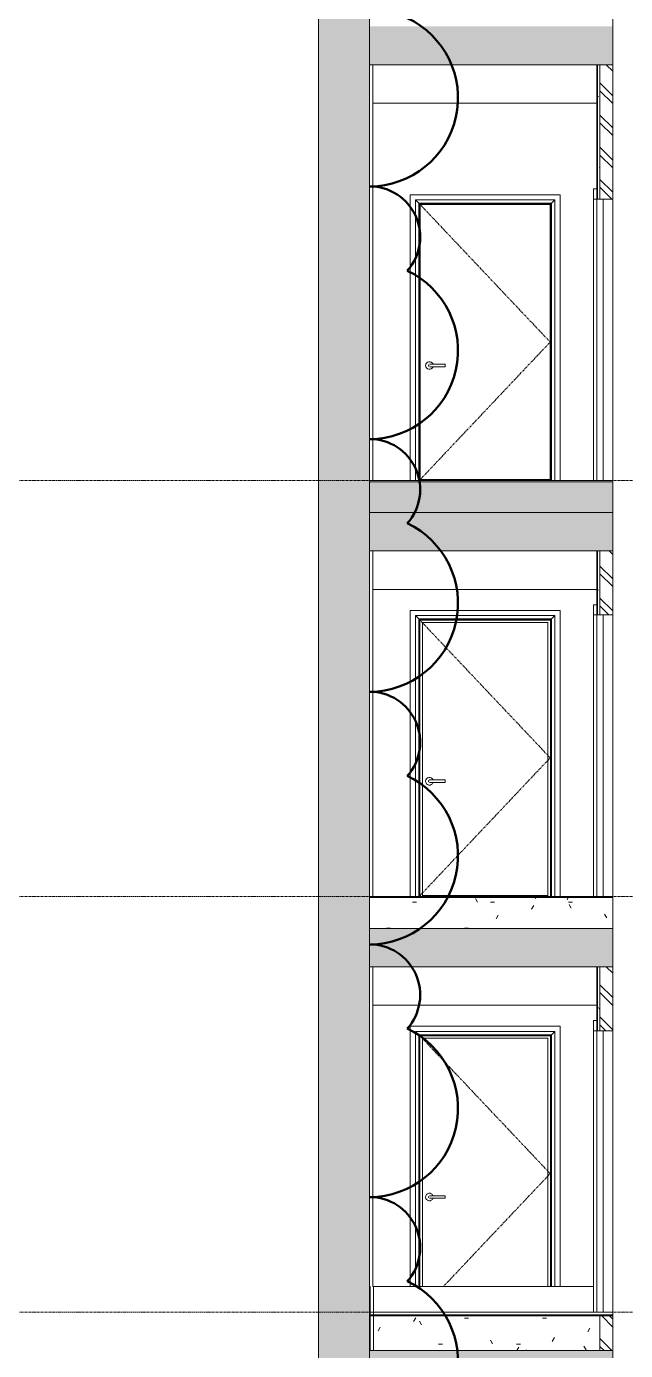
# Model space of a CAD drawing. Header units: millimetres. Extents: x 78096 to 288885, y -20632 to 149556.
# Drawn here: x 224902 to 229584, y 89700 to 100050 of the extents above; entities that cross this region are included whole.
import ezdxf

# ---------------------------------------------------------------- set-up
doc = ezdxf.new("R2010")
doc.units = ezdxf.units.MM
doc.linetypes.add('Centre', pattern=[31.75, 6.35, -4.7625, 15.875, -4.7625])
doc.linetypes.add('Grid Line', pattern=[22.225, 12.7, -3.175, 3.175, -3.175])
for name, color, linetype, lineweight in [('A-DETL', 90, 'Continuous', 9), ('A-DETL-GENF', 92, 'Continuous', 9), ('A-DOOR', 31, 'Continuous', 9), ('A-DOOR-FRAM', 31, 'Continuous', 9), ('A-FLOR-FNSH', 192, 'Continuous', 35), ('A-FLOR-LEVL', 51, 'Continuous', 9), ('A-FLOR-MCUT', 51, 'Continuous', 9), ('A-FLOR-PATT', 8, 'Continuous', 35), ('A-GENM', 13, 'Continuous', 9), ('A-WALL', 113, 'Continuous', 9), ('A-WALL-FNSH', 113, 'Continuous', 25), ('A-WALL-PATT', 111, 'Continuous', 25), ('G-ANNO-REVC', 71, 'Continuous', 50), ('S-BEAM', 12, 'Continuous', 9), ('S-GRID', 1, 'Continuous', 9)]:
    doc.layers.add(name, color=color, linetype=linetype, lineweight=lineweight)
pattern_1 = [(0, (230762.54, 117385), (812.8, 203.2), [33.528, -576.072, 33.528, -576.072, -3251.2]), (0, (230762.54, 117385), (812.8, 203.2), [-1219.2, 33.528, -1185.672, 33.528, -576.072, -1422.4]), (0, (230762.54, 117385), (812.8, 203.2), [-3048, 33.528, -372.872, 33.528, -982.472]), (120, (231067.34, 117486.6), (-582.3764, 602.3054), [33.528, -576.072, 33.528, -3827.272]), (120, (231067.34, 117486.6), (-582.3764, 602.3054), [-643.128, -576.072, 33.528, -1185.672, -2032]), (120, (231067.34, 117486.6), (-582.3764, 602.3054), [-2438.4, 33.528, -576.072, 33.528, -1388.872]), (120, (231067.34, 117486.6), (-582.3764, 602.3054), [-3081.528, -372.872, 33.528, -982.472]), (240, (231168.94, 117893), (-230.4236, -805.5054), [33.528, -576.072, 33.528, -3827.272]), (240, (231168.94, 117893), (-230.4236, -805.5054), [-643.128, -576.072, 33.528, -1185.672, -2032]), (240, (231168.94, 117893), (-230.4236, -805.5054), [-2438.4, 33.528, -576.072, 33.528, -1388.872]), (240, (231168.94, 117893), (-230.4236, -805.5054), [-3081.528, -372.872, 33.528, -982.472])]
pattern_2 = [(50, (230762.54, 117385), (728.7365, -63.756), [76.2, -838.2]), (355, (230762.54, 117385), (-140.972, 764.228), [60.96, -670.56]), (100.451, (230823.3, 117379.7), (587.77, 700.467), [64.76, -712.36]), (46.184, (230762.5, 117588.2), (1084.316, -168.171), [114.3, -1257.3]), (96.636, (230852.9, 117574.2), (949.61, 989.71), [97.14, -1068.54]), (351.184, (230762.5, 117588.2), (949.62, 989.7), [91.44, -1005.84]), (21, (230864.14, 117537.4), (606.458, -409.0606), [76.2, -838.2]), (326, (230864.14, 117537.4), (247.208, 736.753), [60.96, -670.56]), (71.451, (230914.7, 117503.3), (853.668, 327.685), [64.76, -712.36]), (37.5, (230762.54, 117385), (12.3547, 338.2201), [33.528, -628.904, 33.528, -647.192, -673.1]), (37.5, (230762.54, 117385), (12.3547, 338.2201), [-1343.152, 33.528, -639.572]), (7.5, (230762.54, 117385), (267.2789, 400.7221), [33.528, -354.584, 33.528, -613.664, -256.54]), (7.5, (230762.54, 117385), (267.2789, 400.7221), [-1035.304, 33.528, -223.012]), (327.5, (230535.98, 117385), (542.3633, -22.9153), [33.528, -220.472, 33.528, -758.952, -1051.56]), (327.5, (230535.98, 117385), (542.3633, -22.9153), [-1046.48, 33.528, -1018.032]), (317.5, (230434.38, 117385), (592.517, 101.707), [33.528, -296.672, 33.528, -492.76, -746.76]), (317.5, (230434.38, 117385), (592.517, 101.707), [-856.488, 33.528, -713.232])]

# ---------------------------------------------------------------- blocks, each defined once
blk = doc.blocks.new('Direct Shape - M_Concrete-Rectangular Beam_40X60_8401356-4475142-TOMH A-A')
at = {"layer": 'S-BEAM'}
blk.add_line((3663, 95650), (1913, 95650), dxfattribs=at)
blk = doc.blocks.new('Direct Shape - M_Concrete-Rectangular Beam_40X60_8402245-4475382-TOMH A-A')
at = {"layer": 'S-BEAM'}
blk.add_line((3663, 92400), (1913, 92400), dxfattribs=at)
blk = doc.blocks.new('Direct Shape - M_Concrete-Rectangular Beam_40X60_8400467-4475465-TOMH A-A')
at = {"layer": 'S-BEAM'}
blk.add_line((3663, 99450), (1913, 99450), dxfattribs=at)
blk = doc.blocks.new('M_Door-Double-Flush_Panel - TYPE I - FLASH PANEL DOOR - 100 X 2200-4823166-TOMH A-A')
at = {"layer": 'A-DOOR'}
blk.add_line((3638, 90000), (3638, 92200), dxfattribs=at)
blk = doc.blocks.new('M_Door-Double-Flush_Panel - TYPE I - FLASH PANEL DOOR - 100 X 2200-V214-TOMH A-A')
at = {"layer": 'A-DOOR'}
for p, q in [((3638, 92280), (3638, 92200)), ((3663, 92280), (3638, 92280)), ((3663, 92200), (3663, 92280)), ((3638, 92200), (3663, 92200))]:
    blk.add_line(p, q, dxfattribs=at)
at = {"layer": 'A-DOOR', "lineweight": 18}
for p, q in [((3663, 92200), (3663, 90000)), ((3713, 92200), (3663, 92200)), ((3713, 90000), (3713, 92200)), ((3663, 90000), (3713, 90000))]:
    blk.add_line(p, q, dxfattribs=at)
blk = doc.blocks.new('Doors_IntSgl - 1000x2200-4285856-TOMH A-A')
at = {"layer": 'A-DOOR'}
for p, q in [((2206, 90200), (2206, 92235)), ((2206, 92235), (3376, 92235)), ((3376, 90200), (3376, 92235)), ((2272, 92169), (2246, 92195)), ((2246, 92195), (2246, 90200)), ((3336, 92195), (2246, 92195)), ((2272, 92169), (2272, 90200)), ((3310, 92169), (2272, 92169)), ((2276, 92165), (2276, 90200)), ((3306, 92165), (2276, 92165)), ((3306, 92165), (3306, 90200)), ((3336, 92195), (3310, 92169)), ((3310, 92169), (3310, 90200)), ((3336, 92195), (3336, 90200)), ((2478, 90910), (2373, 90910)), ((2373, 90890), (2478, 90890)), ((2478, 90900), (2478, 90910)), ((2478, 90890), (2478, 90900))]:
    blk.add_line(p, q, dxfattribs=at)
at = {"layer": 'A-DOOR', "linetype": 'Centre'}
for p, q in [((2283, 92158), (3299, 91083)), ((3299, 91083), (2464, 90200))]:
    blk.add_line(p, q, dxfattribs=at)
at = {"layer": 'A-DOOR', "flags": 128}
for points in [[(2373, 90910), (2372, 90910), (2371, 90910), (2371, 90910), (2370, 90910), (2370, 90910), (2369, 90910), (2368, 90910), (2368, 90910), (2367, 90910), (2367, 90910), (2366, 90910), (2366, 90910), (2365, 90910), (2365, 90910), (2364, 90910), (2364, 90910), (2363, 90910), (2363, 90910), (2362, 90910), (2362, 90910), (2361, 90910), (2361, 90910), (2361, 90910), (2360, 90910), (2360, 90910), (2360, 90910), (2359, 90910), (2359, 90910), (2359, 90910), (2359, 90910), (2358, 90910), (2358, 90910), (2358, 90910), (2358, 90910), (2358, 90910), (2358, 90910), (2358, 90910), (2358, 90910), (2358, 90910)], [(2358, 90890), (2358, 90890), (2358, 90890), (2358, 90890), (2358, 90890), (2358, 90890), (2358, 90890), (2358, 90890), (2358, 90890), (2359, 90890), (2359, 90890), (2359, 90890), (2359, 90890), (2360, 90890), (2360, 90890), (2360, 90890), (2361, 90890), (2361, 90890), (2361, 90890), (2362, 90890), (2362, 90890), (2363, 90890), (2363, 90890), (2363, 90890), (2364, 90890), (2364, 90890), (2365, 90890), (2365, 90890), (2366, 90890), (2367, 90890), (2367, 90890), (2368, 90890), (2368, 90890), (2369, 90890), (2369, 90890), (2370, 90890), (2371, 90890), (2371, 90890), (2372, 90890), (2372, 90890), (2373, 90890)]]:
    blk.add_lwpolyline(points, dxfattribs=at)
at = {"layer": 'A-DOOR'}
for centre, radius, start, end in [((2355, 90900), 30, 19.6343, 180), ((2355, 90900), 30, 180, 340.4367), ((2358, 90900), 10, 150, 180), ((2358, 90900), 10, 180, 210), ((2358, 90900), 10, 90, 105), ((2358, 90900), 10, 255, 270)]:
    blk.add_arc(centre, radius, start, end, dxfattribs=at)
for points in [[(2276, 92165), (2275, 92165), (2275, 92166), (2273, 92168), (2272, 92169)], [(3310, 92169), (3308, 92168), (3307, 92166), (3306, 92165), (3306, 92165)]]:
    blk.add_open_spline(points, degree=3, dxfattribs=at)
at = {"layer": 'A-DOOR-FRAM'}
for p, q in [((2281, 92160), (2281, 90200)), ((3301, 92160), (2281, 92160)), ((2300, 92141), (2300, 90200)), ((2300, 92141), (3282, 92141)), ((3282, 92141), (3282, 90200)), ((3301, 92160), (3301, 90200))]:
    blk.add_line(p, q, dxfattribs=at)
blk = doc.blocks.new('Doors_IntSgl - 1000x2200-V223-TOMH A-A')
at = {"layer": 'A-DOOR'}
for p, q in [((2206, 93250), (2206, 95485)), ((2206, 95485), (3376, 95485)), ((2272, 95419), (2246, 95445)), ((2246, 95445), (2246, 93250)), ((3336, 95445), (2246, 95445)), ((3336, 95445), (3310, 95419)), ((3336, 95445), (3336, 93250)), ((3376, 93250), (3376, 95485)), ((2272, 95419), (2272, 93250)), ((3310, 95419), (2272, 95419)), ((2276, 95415), (2276, 93250)), ((3306, 95415), (2276, 95415)), ((3306, 95415), (3306, 93250)), ((3310, 95419), (3310, 93250)), ((2478, 94160), (2373, 94160)), ((2373, 94140), (2478, 94140)), ((2478, 94150), (2478, 94160)), ((2478, 94140), (2478, 94150)), ((2300, 93258), (3282, 93258))]:
    blk.add_line(p, q, dxfattribs=at)
at = {"layer": 'A-DOOR', "linetype": 'Centre'}
for p, q in [((2283, 95408), (3299, 94333)), ((3299, 94333), (2283, 93258))]:
    blk.add_line(p, q, dxfattribs=at)
at = {"layer": 'A-DOOR', "flags": 128}
for points in [[(2373, 94160), (2372, 94160), (2371, 94160), (2371, 94160), (2370, 94160), (2370, 94160), (2369, 94160), (2368, 94160), (2368, 94160), (2367, 94160), (2367, 94160), (2366, 94160), (2366, 94160), (2365, 94160), (2365, 94160), (2364, 94160), (2364, 94160), (2363, 94160), (2363, 94160), (2362, 94160), (2362, 94160), (2361, 94160), (2361, 94160), (2361, 94160), (2360, 94160), (2360, 94160), (2360, 94160), (2359, 94160), (2359, 94160), (2359, 94160), (2359, 94160), (2358, 94160), (2358, 94160), (2358, 94160), (2358, 94160), (2358, 94160), (2358, 94160), (2358, 94160), (2358, 94160), (2358, 94160)], [(2358, 94140), (2358, 94140), (2358, 94140), (2358, 94140), (2358, 94140), (2358, 94140), (2358, 94140), (2358, 94140), (2358, 94140), (2359, 94140), (2359, 94140), (2359, 94140), (2359, 94140), (2360, 94140), (2360, 94140), (2360, 94140), (2361, 94140), (2361, 94140), (2361, 94140), (2362, 94140), (2362, 94140), (2363, 94140), (2363, 94140), (2363, 94140), (2364, 94140), (2364, 94140), (2365, 94140), (2365, 94140), (2366, 94140), (2367, 94140), (2367, 94140), (2368, 94140), (2368, 94140), (2369, 94140), (2369, 94140), (2370, 94140), (2371, 94140), (2371, 94140), (2372, 94140), (2372, 94140), (2373, 94140)]]:
    blk.add_lwpolyline(points, dxfattribs=at)
at = {"layer": 'A-DOOR'}
for centre, radius, start, end in [((2355, 94150), 30, 19.6343, 180), ((2355, 94150), 30, 180, 340.4367), ((2358, 94150), 10, 150, 180), ((2358, 94150), 10, 180, 210), ((2358, 94150), 10, 90, 105), ((2358, 94150), 10, 255, 270)]:
    blk.add_arc(centre, radius, start, end, dxfattribs=at)
for points in [[(2276, 95415), (2275, 95415), (2275, 95416), (2273, 95418), (2272, 95419)], [(3310, 95419), (3308, 95418), (3307, 95416), (3306, 95415), (3306, 95415)]]:
    blk.add_open_spline(points, degree=3, dxfattribs=at)
at = {"layer": 'A-DOOR-FRAM'}
for p, q in [((2281, 95410), (2281, 93250)), ((3301, 95410), (2281, 95410)), ((2300, 95391), (2300, 93250)), ((2300, 95391), (3282, 95391)), ((3282, 95391), (3282, 93250)), ((3301, 95410), (3301, 93250))]:
    blk.add_line(p, q, dxfattribs=at)
blk = doc.blocks.new('Doors_IntSgl - 1000x2200-V224-TOMH A-A')
at = {"layer": 'A-DOOR'}
for p, q in [((2206, 98735), (2206, 96500)), ((3376, 98735), (2206, 98735)), ((2246, 96500), (2246, 98695)), ((2246, 98695), (3336, 98695)), ((2272, 98669), (2246, 98695)), ((2272, 98669), (2272, 96500)), ((3310, 98669), (2272, 98669)), ((2276, 98665), (2276, 96500)), ((3306, 98665), (2276, 98665)), ((2283, 98658), (2283, 96508)), ((3299, 98658), (2283, 98658)), ((3299, 96508), (3299, 98658)), ((3306, 96500), (3306, 98665)), ((3336, 98695), (3310, 98669)), ((3310, 96500), (3310, 98669)), ((3336, 96500), (3336, 98695)), ((3376, 98735), (3376, 96500)), ((2478, 97410), (2373, 97410)), ((2478, 97400), (2478, 97410)), ((2478, 97390), (2478, 97400)), ((2373, 97390), (2478, 97390)), ((2283, 96508), (3299, 96508))]:
    blk.add_line(p, q, dxfattribs=at)
at = {"layer": 'A-DOOR', "linetype": 'Centre'}
for p, q in [((2283, 98658), (3299, 97583)), ((3299, 97583), (2283, 96508))]:
    blk.add_line(p, q, dxfattribs=at)
at = {"layer": 'A-DOOR', "flags": 128}
for points in [[(2373, 97410), (2372, 97410), (2371, 97410), (2371, 97410), (2370, 97410), (2370, 97410), (2369, 97410), (2368, 97410), (2368, 97410), (2367, 97410), (2367, 97410), (2366, 97410), (2366, 97410), (2365, 97410), (2365, 97410), (2364, 97410), (2364, 97410), (2363, 97410), (2363, 97410), (2362, 97410), (2362, 97410), (2361, 97410), (2361, 97410), (2361, 97410), (2360, 97410), (2360, 97410), (2360, 97410), (2359, 97410), (2359, 97410), (2359, 97410), (2359, 97410), (2358, 97410), (2358, 97410), (2358, 97410), (2358, 97410), (2358, 97410), (2358, 97410), (2358, 97410), (2358, 97410), (2358, 97410)], [(2358, 97390), (2358, 97390), (2358, 97390), (2358, 97390), (2358, 97390), (2358, 97390), (2358, 97390), (2358, 97390), (2358, 97390), (2359, 97390), (2359, 97390), (2359, 97390), (2359, 97390), (2360, 97390), (2360, 97390), (2360, 97390), (2361, 97390), (2361, 97390), (2361, 97390), (2362, 97390), (2362, 97390), (2363, 97390), (2363, 97390), (2363, 97390), (2364, 97390), (2364, 97390), (2365, 97390), (2365, 97390), (2366, 97390), (2367, 97390), (2367, 97390), (2368, 97390), (2368, 97390), (2369, 97390), (2369, 97390), (2370, 97390), (2371, 97390), (2371, 97390), (2372, 97390), (2372, 97390), (2373, 97390)]]:
    blk.add_lwpolyline(points, dxfattribs=at)
at = {"layer": 'A-DOOR'}
for centre, radius, start, end in [((2355, 97400), 30, 19.6343, 180), ((2355, 97400), 30, 180, 340.4367), ((2358, 97400), 10, 150, 180), ((2358, 97400), 10, 180, 210), ((2358, 97400), 10, 90, 105), ((2358, 97400), 10, 255, 270)]:
    blk.add_arc(centre, radius, start, end, dxfattribs=at)
for points, knots in [([(2276, 98665), (2275, 98665), (2275, 98665), (2275, 98666), (2274, 98666), (2273, 98667), (2272, 98668), (2272, 98669)], [-1, -1, -1, -1, -0.75, -0.625, -0.5, -0.25, 0, 0, 0, 0]), ([(3310, 98669), (3309, 98668), (3308, 98667), (3307, 98666), (3306, 98666), (3306, 98665), (3306, 98665), (3306, 98665)], [0, 0, 0, 0, 0.25, 0.5, 0.625, 0.75, 1, 1, 1, 1])]:
    blk.add_open_spline(points, degree=3, knots=knots, dxfattribs=at)
at = {"layer": 'A-DOOR-FRAM'}
for p, q in [((2281, 98660), (2281, 96500)), ((3301, 98660), (2281, 98660)), ((3301, 98660), (3301, 96500)), ((2300, 96500), (2300, 96508)), ((3282, 96508), (3282, 96500))]:
    blk.add_line(p, q, dxfattribs=at)
blk = doc.blocks.new('Family - ___-4988021-TOMH A-A')
at = {"layer": 'G-ANNO-REVC'}
for centre, radius, start, end in [((1888, 99491), 691, 270, 64.7912), ((1888, 98405), 395, 318.1897, 90), ((1888, 97516), 691, 270, 64.7912), ((1888, 96430), 395, 318.1897, 90), ((1888, 95541), 691, 270, 64.7912), ((1888, 94455), 395, 318.1897, 90), ((1888, 93566), 691, 270, 64.7912), ((1888, 92480), 395, 318.1897, 90), ((1888, 91591), 691, 270, 64.7912), ((1888, 90505), 395, 318.1897, 90), ((1888, 89616), 691, 270, 64.7912)]:
    blk.add_arc(centre, radius, start, end, dxfattribs=at)

msp = doc.modelspace()

# ---------------------------------------------------------------- hatches: boundary and pattern name
at = {"layer": 'A-DETL-GENF'}
h = msp.add_hatch(dxfattribs=at)
h.set_pattern_fill('FP_7', color=50, style=0, pattern_type=2)
h.set_pattern_definition(pattern_2)
h.paths.add_polyline_path([(227184.412, 82800), (227584.412, 82800), (227584.412, 141050), (227184.412, 141050), (227184.412, 82884.048)])
h = msp.add_hatch(dxfattribs=at)
h.set_pattern_fill('FP_7', color=50, style=0, pattern_type=2)
h.set_pattern_definition(pattern_2)
h.paths.add_polyline_path([(244184.346, 98357.768), (244384.346, 98357.768), (244384.346, 100300), (244184.346, 100300), (244184.346, 100050), (241734.387, 100050), (241734.387, 100250), (241334.387, 100250), (241334.387, 100050), (230084.458, 100050), (230084.458, 99750), (241324.621, 99750), (241324.621, 99450), (241734.387, 99450), (241734.387, 99750), (244184.346, 99750), (244184.346, 98585.776)])
h.paths.add_polyline_path([(211834.399, 99450), (212234.399, 99450), (212234.399, 99750), (217784.412, 99750), (217784.412, 100050), (212234.399, 100050), (212234.399, 100250), (211834.399, 100250), (211834.399, 100050), (207534.458, 100050), (207534.458, 100500), (207334.458, 100500), (207334.458, 99750), (211834.399, 99750), (211834.399, 99527.88)])
h.paths.add_polyline_path([(227584.412, 99750), (229484.553, 99750), (229484.553, 100050), (227584.412, 100050), (227584.412, 99841.915)])
h.paths.add_polyline_path([(229684.27, 99750), (229684.458, 99750), (229684.27, 99841.915)])
h = msp.add_hatch(dxfattribs=at)
h.set_pattern_fill('FP_7', color=50, style=0, pattern_type=2)
h.set_pattern_definition(pattern_2)
h.paths.add_polyline_path([(244184.346, 95200.819), (244384.346, 95200.819), (244384.346, 96710.241), (244184.346, 96710.241), (244184.346, 96250), (241734.387, 96250), (241734.387, 96450), (241334.387, 96450), (241334.387, 96250), (230084.458, 96250), (230084.458, 95950), (241324.621, 95950), (241324.621, 95650), (241734.387, 95650), (241734.387, 95950), (244184.346, 95950)])
h.paths.add_polyline_path([(212234.399, 95650), (212234.399, 95950), (217784.412, 95950), (217784.412, 96250), (212234.399, 96250), (212234.399, 96450), (211834.399, 96450), (211834.399, 96250), (207329.458, 96250), (207329.458, 96550), (207129.458, 96550), (207129.458, 95950), (211834.399, 95950), (211834.399, 95650), (212190.132, 95650)])
h.paths.add_polyline_path([(227584.412, 95950), (229484.553, 95950), (229484.553, 96250), (227584.412, 96250), (227584.412, 96073.5)])
h.paths.add_polyline_path([(229684.27, 95950), (229684.458, 95950), (229684.27, 96073.5)])
h = msp.add_hatch(dxfattribs=at)
h.set_pattern_fill('FP_7', color=50, style=0, pattern_type=2)
h.set_pattern_definition(pattern_2)
h.paths.add_polyline_path([(212234.399, 92400), (212234.399, 92700), (217784.412, 92700), (217784.412, 93000), (212234.399, 93000), (212234.399, 93200), (211834.399, 93200), (211834.399, 93000), (211534.389, 93000), (211534.389, 93250), (211334.4, 93250), (211334.4, 92700), (211834.399, 92700), (211834.399, 92400), (212190.132, 92400)])
h.paths.add_polyline_path([(241734.387, 92400), (241734.387, 93200), (241334.387, 93200), (241334.387, 93000), (230084.458, 93000), (230084.458, 92700), (241324.621, 92700), (241324.621, 92400)])
h.paths.add_polyline_path([(227584.412, 92700), (229484.553, 92700), (229484.553, 93000), (227584.412, 93000), (227584.412, 92933.154)])
h.paths.add_polyline_path([(229684.27, 92700), (229684.458, 92700), (229684.27, 92933.154)])
h = msp.add_hatch(dxfattribs=at)
h.set_pattern_fill('FP_7', color=50, style=0, pattern_type=2)
h.set_pattern_definition(pattern_2)
h.paths.add_polyline_path([(268634.367, 80800), (268634.367, 90050), (268484.38, 90050), (268484.38, 89750), (268334.38, 89750), (268334.38, 89050), (268177.262, 89050), (268177.262, 90050), (267880.466, 90050), (267880.466, 88800), (268334.38, 88800), (268334.38, 82800), (230084.458, 82800), (230084.298, 82750), (229684.458, 82750), (229684.27, 82800), (200734.282, 82800), (200734.282, 86100), (205234.386, 86100), (205234.386, 85800), (205534.386, 85800), (205534.386, 86100), (211834.364, 86100), (211834.364, 85800), (212134.411, 85800), (212134.411, 86100), (217784.412, 86100), (217784.412, 86400), (200734.399, 86400), (200734.399, 89400), (205234.386, 89400), (205234.386, 89100), (205534.386, 89100), (205534.386, 89400), (205834.394, 89400), (205834.394, 89700), (200734.399, 89700), (200734.399, 90000), (200434.386, 90000), (200434.399, 80800), (263050.796, 80800)])
h.paths.add_polyline_path([(262134.367, 88800), (267331.843, 88800), (267331.843, 90050), (267039.117, 90050), (267039.117, 89050), (262434.363, 89050), (262434.363, 89700), (247108.423, 89700), (247108.423, 90050), (246998.423, 90050), (246998.423, 89700), (230084.458, 89700), (230084.458, 89400), (241434.374, 89400), (241434.374, 89100), (241734.374, 89100), (241734.374, 89400), (244934.349, 89400), (244934.349, 89100), (245234.362, 89100), (245234.362, 89400), (253584.342, 89400), (253584.342, 89100), (253884.342, 89100), (253884.342, 89400), (262134.367, 89400), (262134.367, 88850.705)])
h.paths.add_polyline_path([(211834.364, 89100), (212134.411, 89100), (212134.411, 89400), (217784.412, 89400), (217784.412, 89700), (207034.394, 89700), (207034.394, 89400), (211834.364, 89400), (211834.364, 89164.74)])
h.paths.add_polyline_path([(228336.374, 89400), (229484.553, 89400), (229484.553, 89700), (227584.412, 89700), (227584.412, 89400), (227932.718, 89400)])
at = {"layer": 'A-FLOR-PATT', "lineweight": 9}
h = msp.add_hatch(dxfattribs=at)
h.set_pattern_fill('FP_2', color=256, style=0, pattern_type=2)
h.set_pattern_definition(pattern_1)
h.paths.add_polyline_path([(235602.184, 96250), (241334.387, 96250), (241334.387, 96450), (241734.387, 96450), (241734.387, 96250), (242135.279, 96250), (242135.279, 96490), (230084.458, 96490), (230084.458, 96250), (235198.528, 96250)])
h.paths.add_polyline_path([(224384.412, 96250), (224384.412, 96490), (222584.424, 96490), (222584.424, 96250), (224299.814, 96250)])
h.paths.add_polyline_path([(212234.399, 96250), (216484.346, 96250), (216484.346, 96490), (212034.345, 96490), (212034.345, 96450), (212234.399, 96450), (212234.399, 96260.85)])
h.paths.add_polyline_path([(227932.718, 96250), (229484.553, 96250), (229484.553, 96490), (227584.412, 96490), (227584.412, 96250)])
h.paths.add_polyline_path([(216584.346, 96250), (217784.412, 96250.12), (217784.412, 96490), (216584.346, 96490), (216584.346, 96387.535)])
h.paths.add_polyline_path([(229684.27, 96250), (229684.458, 96250), (229684.27, 96387.535)])
h.paths.add_polyline_path([(222334.424, 96278.947), (222384.424, 96278.947), (222384.424, 96490), (222334.424, 96490), (222334.424, 96387.535)])
h = msp.add_hatch(dxfattribs=at)
h.set_pattern_fill('FP_2', color=256, style=0, pattern_type=2)
h.set_pattern_definition(pattern_1)
h.paths.add_polyline_path([(217759.424, 93000), (217784.412, 93000), (217784.412, 93240), (217759.424, 93240)])
h.paths.add_polyline_path([(222584.424, 93000), (224384.412, 93000), (224384.412, 93240), (222584.424, 93240), (222584.424, 93026.053)])
h.paths.add_polyline_path([(229484.553, 93000), (229484.553, 93240), (227584.424, 93240), (227584.424, 93000), (229143.687, 93000)])
h.paths.add_polyline_path([(222334.424, 93028.947), (222384.424, 93028.947), (222384.424, 93240), (222334.424, 93240)])
h = msp.add_hatch(dxfattribs=at)
h.set_pattern_fill('FP_13', color=256, style=0, pattern_type=2)
h.set_pattern_definition([(0, (230762.54, 117385), (406.4, 101.6), [33.528, -271.272, 33.528, -271.272, -1625.6]), (0, (230762.54, 117385), (406.4, 101.6), [-609.6, 33.528, -576.072, 33.528, -271.272, -711.2]), (0, (230762.54, 117385), (406.4, 101.6), [-1524, 33.528, -169.672, 33.528, -474.472]), (120, (230914.94, 117435.8), (-291.18818, 301.15272), [33.528, -271.272, 33.528, -271.272, -1625.6]), (120, (230914.94, 117435.8), (-291.18818, 301.15272), [-609.6, 33.528, -576.072, 33.528, -271.272, -711.2]), (120, (230914.94, 117435.8), (-291.18818, 301.15272), [-1524, 33.528, -169.672, 33.528, -474.472]), (240, (230965.74, 117639), (-115.21182, -402.75272), [33.528, -271.272, 33.528, -271.272, -1625.6]), (240, (230965.74, 117639), (-115.21182, -402.75272), [-609.6, 33.528, -576.072, 33.528, -271.272, -711.2]), (240, (230965.74, 117639), (-115.21182, -402.75272), [-1524, 33.528, -169.672, 33.528, -474.472])])
h.paths.add_polyline_path([(229345.515, 89970), (229484.553, 89970), (229484.553, 89980), (227584.424, 89980), (227584.424, 89970), (229143.687, 89970)])
h.paths.add_polyline_path([(222334.424, 89970), (224384.412, 89970), (224384.412, 89980), (222334.424, 89980)])
h.paths.add_polyline_path([(239734.009, 89970), (239734.009, 89980), (232588.299, 89980), (232588.299, 89970), (239638.744, 89970)])
h = msp.add_hatch(dxfattribs=at)
h.set_pattern_fill('FP_2', color=256, style=0, pattern_type=2)
h.set_pattern_definition(pattern_1)
h.paths.add_polyline_path([(222584.424, 89700), (224384.412, 89700), (224384.412, 89970), (222584.424, 89970), (222584.424, 89732.927)])
h.paths.add_polyline_path([(229684.27, 89700), (229684.458, 89700), (229684.27, 89792.809)])
h.paths.add_polyline_path([(229384.553, 89700), (229384.553, 89970), (227584.424, 89970), (227584.424, 89700), (229364.553, 89700)])
h.paths.add_polyline_path([(239734.009, 89700), (239734.009, 89970), (232588.299, 89970), (232588.299, 89700), (239638.744, 89700)])
h.paths.add_polyline_path([(222334.424, 89780), (222384.424, 89780), (222384.424, 89970), (222334.424, 89970), (222334.424, 89792.809)])
at = {"layer": 'A-WALL-PATT', "lineweight": 9}
h = msp.add_hatch(dxfattribs=at)
h.set_pattern_fill('FP_2', color=256, style=0, pattern_type=2)
h.set_pattern_definition(pattern_1)
h.paths.add_polyline_path([(229384.553, 98700), (229384.553, 99750), (229364.553, 99750), (229364.553, 98700)])
h = msp.add_hatch(dxfattribs=at)
h.set_pattern_fill('FP_49', color=256, angle=-225, style=0, pattern_type=2)
h.set_pattern_definition([(315, (229359.55, 98125), (125.724, 125.724), []), (315, (229550.05, 98125), (125.724, 125.724), [])])
h.paths.add_polyline_path([(229484.553, 98700), (229484.553, 99750), (229384.553, 99750), (229384.553, 98700)])
h = msp.add_hatch(dxfattribs=at)
h.set_pattern_fill('FP_2', color=256, style=0, pattern_type=2)
h.set_pattern_definition(pattern_1)
h.paths.add_polyline_path([(229384.553, 95450), (229384.553, 95950), (229364.553, 95950), (229364.553, 95450)])
h = msp.add_hatch(dxfattribs=at)
h.set_pattern_fill('FP_52', color=256, angle=-225, style=0, pattern_type=2)
h.set_pattern_definition([(315, (229359.55, 94600), (125.724, 125.724), []), (315, (229550.05, 94600), (125.724, 125.724), [])])
h.paths.add_polyline_path([(229484.553, 95450), (229484.553, 95950), (229384.553, 95950), (229384.553, 95450)])
h = msp.add_hatch(dxfattribs=at)
h.set_pattern_fill('FP_2', color=256, style=0, pattern_type=2)
h.set_pattern_definition(pattern_1)
h.paths.add_polyline_path([(229364.553, 92200), (229384.553, 92200), (229384.553, 92700), (229364.553, 92700), (229364.553, 92305.085)])
h = msp.add_hatch(dxfattribs=at)
h.set_pattern_fill('FP_12', color=256, angle=-225, style=0, pattern_type=2)
h.set_pattern_definition([(315, (229359.55, 91075), (125.724, 125.724), []), (315, (229550.05, 91075), (125.724, 125.724), [])])
h.paths.add_polyline_path([(229484.553, 89700), (229484.553, 89970), (229384.553, 89970), (229384.553, 89700)])
h.paths.add_polyline_path([(229384.553, 92200), (229484.553, 92200), (229484.553, 92700), (229384.553, 92700), (229384.553, 92305.085)])
h = msp.add_hatch(dxfattribs=at)
h.set_pattern_fill('FP_11', color=256, angle=-225, style=0, pattern_type=2)
h.set_pattern_definition([(315, (227189.47, 88400), (125.724, 125.724), []), (315, (227379.97, 88400), (125.724, 125.724), [])])
h.paths.add_polyline_path([(227584.412, 86400), (227589.468, 86400), (227589.468, 89400), (227584.412, 89400), (227584.412, 86402.402)])
h.paths.add_polyline_path([(227589.468, 89700), (227589.468, 90200), (227584.412, 90199.994), (227584.412, 89700)])

# ---------------------------------------------------------------- linework, layer by layer
at = {"layer": 'A-DETL', "lineweight": 18}
for p, q in [((227184.412, 82800), (227184.412, 141050)), ((227584.412, 82800), (227584.412, 141050)), ((229484.553, 141050), (229484.553, 82800)), ((227584.412, 99750), (229484.553, 99750)), ((229484.553, 96250), (227584.412, 96250)), ((227584.412, 95950), (229484.553, 95950)), ((229484.553, 93000), (227584.412, 93000)), ((227584.412, 92700), (229484.553, 92700)), ((229484.553, 89700), (227584.412, 89700))]:
    msp.add_line(p, q, dxfattribs=at)
at = {"layer": 'A-FLOR-FNSH', "color": 7, "lineweight": 18}
for p, q in [((229484.553, 96500), (227584.412, 96500)), ((229484.553, 93250), (227609.424, 93250)), ((229484.553, 90000), (227584.412, 90000))]:
    msp.add_line(p, q, dxfattribs=at)
at = {"layer": 'A-FLOR-LEVL', "linetype": 'Centre'}
for p, q in [((192334.611, 96500), (278486.268, 96500)), ((192334.611, 93250), (278486.268, 93250)), ((192334.611, 90000), (278486.268, 90000))]:
    msp.add_line(p, q, dxfattribs=at)
at = {"layer": 'A-FLOR-MCUT', "lineweight": 18}
for p, q in [((229484.553, 96490), (227584.412, 96490)), ((227609.424, 93250), (227609.424, 93240)), ((229484.553, 93240), (227609.424, 93240)), ((229484.553, 89980), (227584.424, 89980)), ((229484.553, 89970), (227584.424, 89970))]:
    msp.add_line(p, q, dxfattribs=at)
at = {"layer": 'A-GENM'}
for p, q in [((229359.553, 99450), (227609.424, 99450)), ((229359.553, 95650), (227609.424, 95650)), ((229359.553, 92400), (227609.424, 92400))]:
    msp.add_line(p, q, dxfattribs=at)
at = {"layer": 'A-WALL', "lineweight": 18}
for p, q in [((229364.553, 98700), (229364.553, 99750)), ((229384.553, 98700), (229384.553, 99750)), ((229364.553, 95450), (229364.553, 95950)), ((229384.553, 95450), (229384.553, 95950)), ((227584.424, 93240), (227609.424, 93240)), ((229364.553, 92200), (229364.553, 92700)), ((229384.553, 92200), (229384.553, 92700)), ((227589.468, 90200), (227584.424, 90200)), ((227589.468, 89700), (227589.468, 90200)), ((229334.553, 90200), (227614.468, 90200)), ((229384.553, 89970), (229384.553, 89700))]:
    msp.add_line(p, q, dxfattribs=at)
at = {"layer": 'A-WALL', "color": 7, "lineweight": 18}
for p, q in [((229364.553, 98700), (229484.553, 98700)), ((229364.553, 95450), (229484.553, 95450)), ((229364.553, 92200), (229484.553, 92200))]:
    msp.add_line(p, q, dxfattribs=at)
at = {"layer": 'A-WALL-FNSH', "color": 7, "lineweight": 18}
for p, q in [((227609.424, 96500), (227609.424, 99750)), ((229359.553, 99750), (229359.553, 98700)), ((229359.553, 98700), (229364.553, 98700)), ((227609.424, 93250), (227609.424, 95950)), ((229359.553, 95950), (229359.553, 95450)), ((229359.553, 95450), (229364.553, 95450)), ((227609.424, 90200), (227609.424, 92700)), ((229359.553, 92700), (229359.553, 92200)), ((229359.553, 92200), (229364.553, 92200)), ((227614.468, 90200), (227609.424, 90200)), ((227614.468, 89700), (227614.468, 90200))]:
    msp.add_line(p, q, dxfattribs=at)
at = {"layer": 'S-GRID', "linetype": 'Grid Line'}
msp.add_line((227584.412, 78125.107), (227584.412, 148256.175), dxfattribs=at)

# ---------------------------------------------------------------- block references
at = {"layer": 'A-DOOR'}
for name, p in [('M_Door-Double-Flush_Panel - TYPE I - FLASH PANEL DOOR - 100 X 2200-V214-TOMH A-A', (225696.455, 6500)), ('M_Door-Double-Flush_Panel - TYPE I - FLASH PANEL DOOR - 100 X 2200-4823166-TOMH A-A', (225696.455, 6500)), ('M_Door-Double-Flush_Panel - TYPE I - FLASH PANEL DOOR - 100 X 2200-V214-TOMH A-A', (225696.455, 3250)), ('M_Door-Double-Flush_Panel - TYPE I - FLASH PANEL DOOR - 100 X 2200-4823166-TOMH A-A', (225696.455, 3250)), ('M_Door-Double-Flush_Panel - TYPE I - FLASH PANEL DOOR - 100 X 2200-V214-TOMH A-A', (225696.455, 0)), ('M_Door-Double-Flush_Panel - TYPE I - FLASH PANEL DOOR - 100 X 2200-4823166-TOMH A-A', (225696.455, 0))]:
    msp.add_blockref(name, p, dxfattribs=at)
at = {"layer": 'A-DOOR-FRAM'}
for name in ['Doors_IntSgl - 1000x2200-V224-TOMH A-A', 'Doors_IntSgl - 1000x2200-V223-TOMH A-A', 'Doors_IntSgl - 1000x2200-4285856-TOMH A-A']:
    msp.add_blockref(name, (225696.455, 0), dxfattribs=at)
at = {"layer": 'G-ANNO-REVC'}
msp.add_blockref('Family - ___-4988021-TOMH A-A', (225696.455, 0), dxfattribs=at)
at = {"layer": 'S-BEAM'}
for name in ['Direct Shape - M_Concrete-Rectangular Beam_40X60_8400467-4475465-TOMH A-A', 'Direct Shape - M_Concrete-Rectangular Beam_40X60_8401356-4475142-TOMH A-A', 'Direct Shape - M_Concrete-Rectangular Beam_40X60_8402245-4475382-TOMH A-A']:
    msp.add_blockref(name, (225696.455, 0), dxfattribs=at)

doc.saveas('drawing.dxf')
